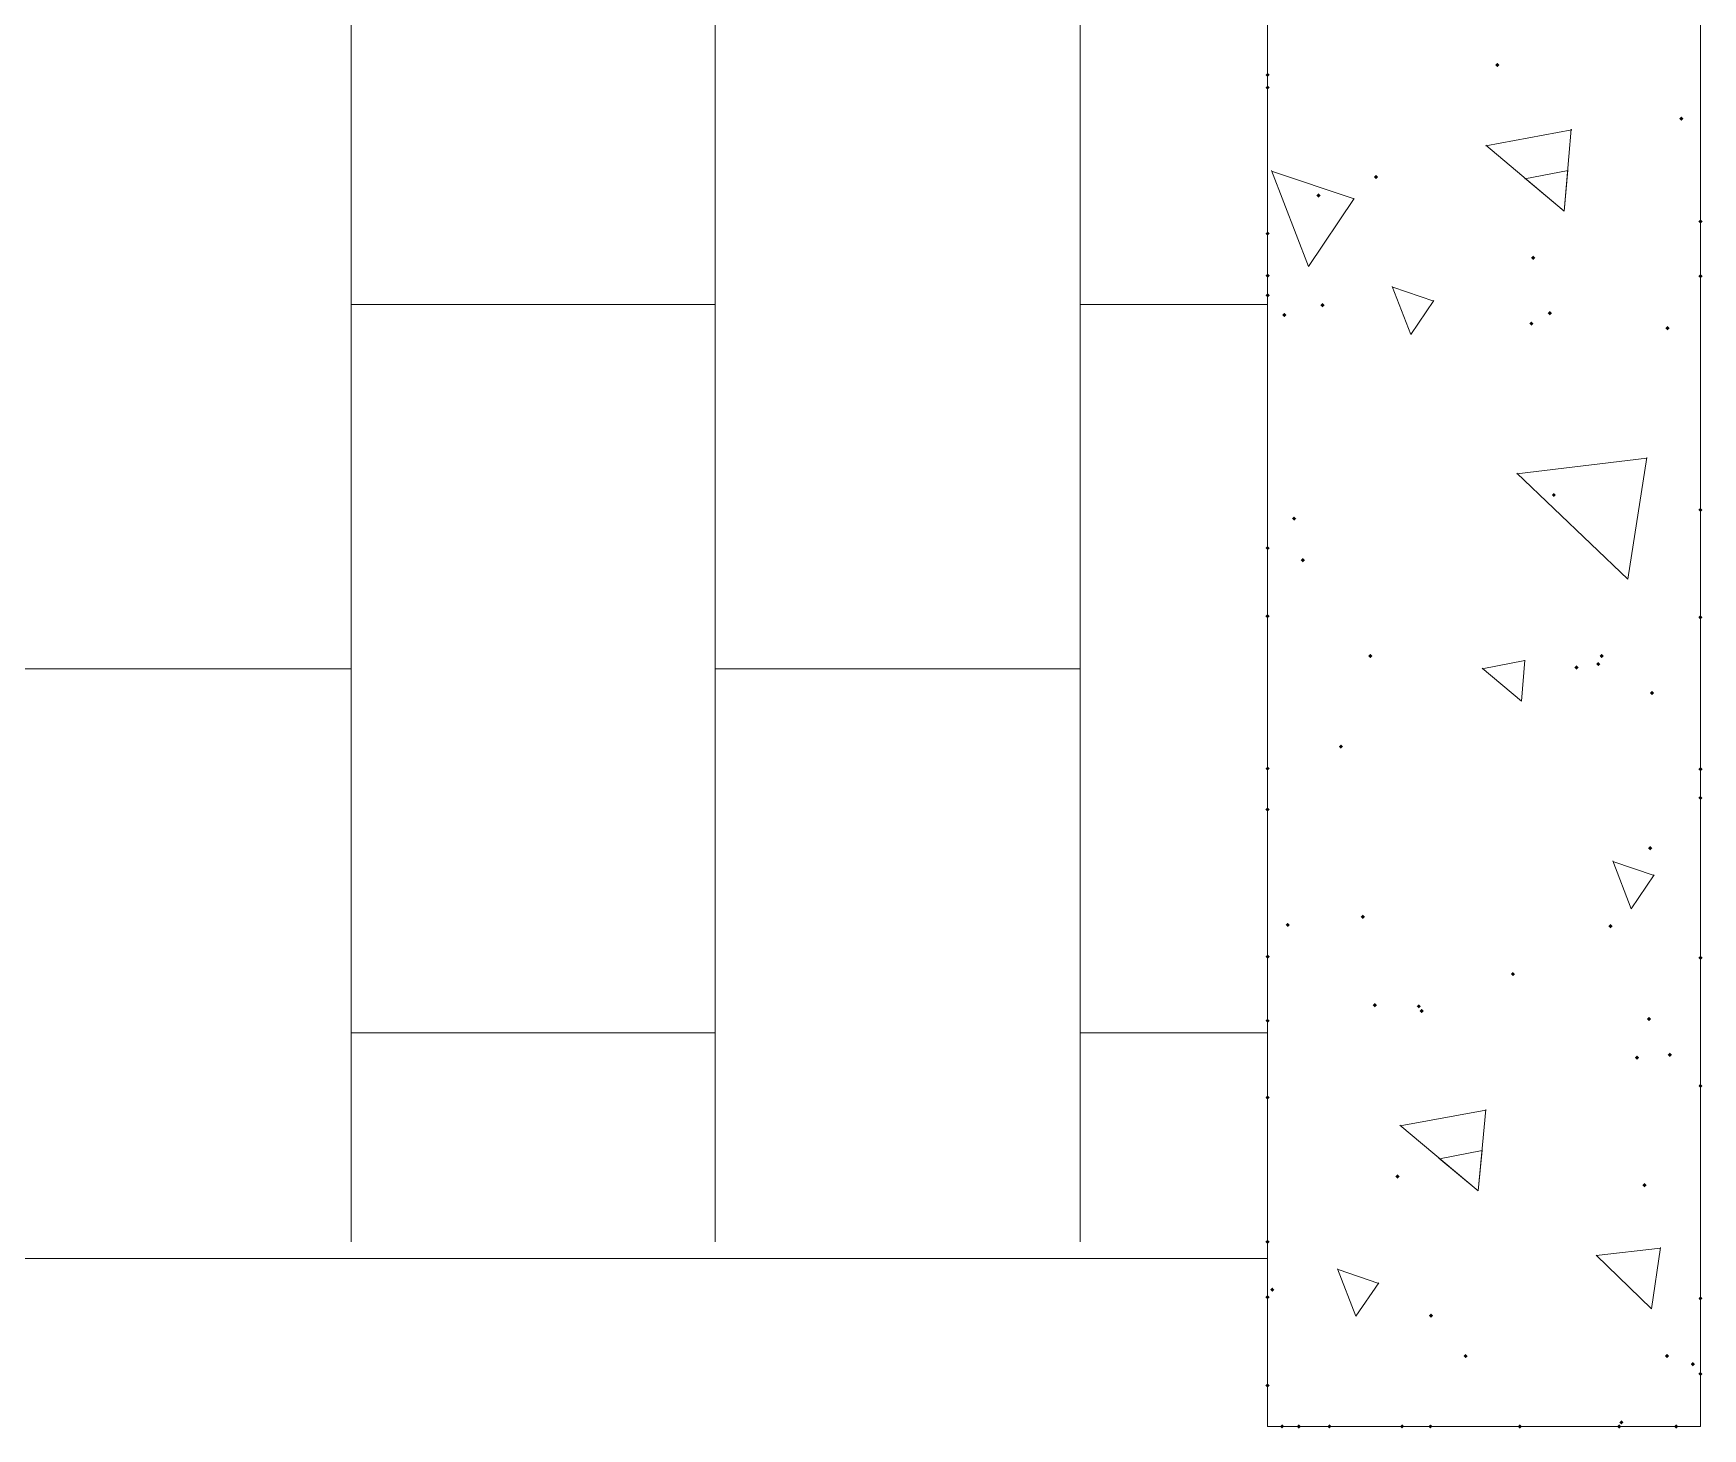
# Model space of a CAD drawing. Header units: millimetres. Extents: x 568 to 57335, y 85 to 28579.
# Drawn here: x 57072.93 to 57094.9, y 28244.74 to 28263.11 of the extents above; entities that cross this region are included whole.
import ezdxf

# ---------------------------------------------------------------- set-up
doc = ezdxf.new("R2010")
doc.units = ezdxf.units.MM

msp = doc.modelspace()

# ---------------------------------------------------------------- hatches: boundary and pattern name
h = msp.add_hatch(color=0)
h.dxf.hatch_style = 2
h.paths.add_polyline_path([(57092.199, 28262.664), (57092.171, 28262.692), (57092.199, 28262.721), (57092.227, 28262.692)])
h = msp.add_hatch(color=0)
h.dxf.hatch_style = 2
h.paths.add_polyline_path([(57089.175, 28262.535), (57089.147, 28262.563), (57089.175, 28262.591), (57089.203, 28262.563)])
h = msp.add_hatch(color=0)
h.dxf.hatch_style = 2
h.paths.add_polyline_path([(57089.175, 28262.535), (57089.147, 28262.563), (57089.175, 28262.591), (57089.203, 28262.563)])
h = msp.add_hatch(color=0)
h.dxf.hatch_style = 2
h.paths.add_polyline_path([(57089.175, 28262.368), (57089.147, 28262.396), (57089.175, 28262.424), (57089.203, 28262.396)])
h = msp.add_hatch(color=0)
h.dxf.hatch_style = 2
h.paths.add_polyline_path([(57089.175, 28262.368), (57089.147, 28262.396), (57089.175, 28262.424), (57089.203, 28262.396)])
h = msp.add_hatch(color=0)
h.dxf.hatch_style = 2
h.paths.add_polyline_path([(57094.622, 28261.958), (57094.594, 28261.986), (57094.622, 28262.014), (57094.65, 28261.986)])
h = msp.add_hatch(color=0)
h.dxf.hatch_style = 2
h.paths.add_polyline_path([(57090.603, 28261.19), (57090.575, 28261.218), (57090.603, 28261.247), (57090.631, 28261.218)])
h = msp.add_hatch(color=0)
h.dxf.hatch_style = 2
h.paths.add_polyline_path([(57089.844, 28260.947), (57089.815, 28260.975), (57089.844, 28261.003), (57089.872, 28260.975)])
h = msp.add_hatch(color=0)
h.dxf.hatch_style = 2
h.paths.add_polyline_path([(57094.873, 28260.605), (57094.845, 28260.633), (57094.873, 28260.662), (57094.901, 28260.633)])
h = msp.add_hatch(color=0)
h.dxf.hatch_style = 2
h.paths.add_polyline_path([(57094.873, 28260.605), (57094.845, 28260.633), (57094.873, 28260.662), (57094.901, 28260.633)])
h = msp.add_hatch(color=0)
h.dxf.hatch_style = 2
h.paths.add_polyline_path([(57089.175, 28260.446), (57089.147, 28260.474), (57089.175, 28260.502), (57089.203, 28260.474)])
h = msp.add_hatch(color=0)
h.dxf.hatch_style = 2
h.paths.add_polyline_path([(57089.175, 28260.446), (57089.147, 28260.474), (57089.175, 28260.502), (57089.203, 28260.474)])
h = msp.add_hatch(color=0)
h.dxf.hatch_style = 2
h.paths.add_polyline_path([(57089.175, 28260.446), (57089.147, 28260.474), (57089.175, 28260.502), (57089.203, 28260.474)])
h = msp.add_hatch(color=0)
h.dxf.hatch_style = 2
h.paths.add_polyline_path([(57089.175, 28260.446), (57089.147, 28260.474), (57089.175, 28260.502), (57089.203, 28260.474)])
h = msp.add_hatch(color=0)
h.dxf.hatch_style = 2
h.paths.add_polyline_path([(57092.67, 28260.127), (57092.642, 28260.155), (57092.67, 28260.183), (57092.698, 28260.155)])
h = msp.add_hatch(color=0)
h.dxf.hatch_style = 2
h.paths.add_polyline_path([(57089.175, 28259.891), (57089.147, 28259.919), (57089.175, 28259.947), (57089.203, 28259.919)])
h = msp.add_hatch(color=0)
h.dxf.hatch_style = 2
h.paths.add_polyline_path([(57089.175, 28259.891), (57089.147, 28259.919), (57089.175, 28259.947), (57089.203, 28259.919)])
h = msp.add_hatch(color=0)
h.dxf.hatch_style = 2
h.paths.add_polyline_path([(57094.873, 28259.884), (57094.845, 28259.912), (57094.873, 28259.94), (57094.901, 28259.912)])
h = msp.add_hatch(color=0)
h.dxf.hatch_style = 2
h.paths.add_polyline_path([(57094.873, 28259.884), (57094.845, 28259.912), (57094.873, 28259.94), (57094.901, 28259.912)])
h = msp.add_hatch(color=0)
h.dxf.hatch_style = 2
h.paths.add_polyline_path([(57089.175, 28259.633), (57089.147, 28259.661), (57089.175, 28259.689), (57089.203, 28259.661)])
h = msp.add_hatch(color=0)
h.dxf.hatch_style = 2
h.paths.add_polyline_path([(57089.395, 28259.375), (57089.367, 28259.403), (57089.395, 28259.431), (57089.423, 28259.403)])
h = msp.add_hatch(color=0)
h.dxf.hatch_style = 2
h.paths.add_polyline_path([(57089.897, 28259.504), (57089.869, 28259.532), (57089.897, 28259.56), (57089.925, 28259.532)])
h = msp.add_hatch(color=0)
h.dxf.hatch_style = 2
h.paths.add_polyline_path([(57089.897, 28259.504), (57089.869, 28259.532), (57089.897, 28259.56), (57089.925, 28259.532)])
h = msp.add_hatch(color=0)
h.dxf.hatch_style = 2
h.paths.add_polyline_path([(57092.89, 28259.397), (57092.862, 28259.425), (57092.89, 28259.454), (57092.918, 28259.425)])
h = msp.add_hatch(color=0)
h.dxf.hatch_style = 2
h.paths.add_polyline_path([(57092.647, 28259.261), (57092.619, 28259.289), (57092.647, 28259.317), (57092.675, 28259.289)])
h = msp.add_hatch(color=0)
h.dxf.hatch_style = 2
h.paths.add_polyline_path([(57094.44, 28259.2), (57094.412, 28259.228), (57094.44, 28259.256), (57094.468, 28259.228)])
h = msp.add_hatch(color=0)
h.dxf.hatch_style = 2
h.paths.add_polyline_path([(57092.943, 28257.004), (57092.915, 28257.032), (57092.943, 28257.06), (57092.971, 28257.032)])
h = msp.add_hatch(color=0)
h.dxf.hatch_style = 2
h.paths.add_polyline_path([(57089.524, 28256.693), (57089.496, 28256.721), (57089.524, 28256.749), (57089.553, 28256.721)])
h = msp.add_hatch(color=0)
h.dxf.hatch_style = 2
h.paths.add_polyline_path([(57094.873, 28256.807), (57094.845, 28256.835), (57094.873, 28256.863), (57094.901, 28256.835)])
h = msp.add_hatch(color=0)
h.dxf.hatch_style = 2
h.paths.add_polyline_path([(57094.873, 28256.807), (57094.845, 28256.835), (57094.873, 28256.863), (57094.901, 28256.835)])
h = msp.add_hatch(color=0)
h.dxf.hatch_style = 2
h.paths.add_polyline_path([(57094.873, 28256.807), (57094.845, 28256.835), (57094.873, 28256.863), (57094.901, 28256.835)])
h = msp.add_hatch(color=0)
h.dxf.hatch_style = 2
h.paths.add_polyline_path([(57089.175, 28256.305), (57089.147, 28256.333), (57089.175, 28256.361), (57089.203, 28256.333)])
h = msp.add_hatch(color=0)
h.dxf.hatch_style = 2
h.paths.add_polyline_path([(57089.638, 28256.146), (57089.61, 28256.174), (57089.638, 28256.202), (57089.667, 28256.174)])
h = msp.add_hatch(color=0)
h.dxf.hatch_style = 2
h.paths.add_polyline_path([(57089.175, 28255.409), (57089.147, 28255.437), (57089.175, 28255.465), (57089.203, 28255.437)])
h = msp.add_hatch(color=0)
h.dxf.hatch_style = 2
h.paths.add_polyline_path([(57089.175, 28255.409), (57089.147, 28255.437), (57089.175, 28255.465), (57089.203, 28255.437)])
h = msp.add_hatch(color=0)
h.dxf.hatch_style = 2
h.paths.add_polyline_path([(57094.873, 28255.393), (57094.845, 28255.422), (57094.873, 28255.45), (57094.901, 28255.422)])
h = msp.add_hatch(color=0)
h.dxf.hatch_style = 2
h.paths.add_polyline_path([(57094.873, 28255.393), (57094.845, 28255.422), (57094.873, 28255.45), (57094.901, 28255.422)])
h = msp.add_hatch(color=0)
h.dxf.hatch_style = 2
h.paths.add_polyline_path([(57090.527, 28254.884), (57090.499, 28254.913), (57090.527, 28254.941), (57090.555, 28254.913)])
h = msp.add_hatch(color=0)
h.dxf.hatch_style = 2
h.paths.add_polyline_path([(57093.24, 28254.732), (57093.212, 28254.761), (57093.24, 28254.789), (57093.268, 28254.761)])
h = msp.add_hatch(color=0)
h.dxf.hatch_style = 2
h.paths.add_polyline_path([(57093.528, 28254.778), (57093.5, 28254.806), (57093.528, 28254.834), (57093.556, 28254.806)])
h = msp.add_hatch(color=0)
h.dxf.hatch_style = 2
h.paths.add_polyline_path([(57093.574, 28254.884), (57093.546, 28254.913), (57093.574, 28254.941), (57093.602, 28254.913)])
h = msp.add_hatch(color=0)
h.dxf.hatch_style = 2
h.paths.add_polyline_path([(57094.235, 28254.398), (57094.207, 28254.426), (57094.235, 28254.454), (57094.263, 28254.426)])
h = msp.add_hatch(color=0)
h.dxf.hatch_style = 2
h.paths.add_polyline_path([(57090.14, 28253.692), (57090.112, 28253.72), (57090.14, 28253.748), (57090.168, 28253.72)])
h = msp.add_hatch(color=0)
h.dxf.hatch_style = 2
h.paths.add_polyline_path([(57089.175, 28253.403), (57089.147, 28253.431), (57089.175, 28253.459), (57089.203, 28253.431)])
h = msp.add_hatch(color=0)
h.dxf.hatch_style = 2
h.paths.add_polyline_path([(57089.175, 28253.403), (57089.147, 28253.431), (57089.175, 28253.459), (57089.203, 28253.431)])
h = msp.add_hatch(color=0)
h.dxf.hatch_style = 2
h.paths.add_polyline_path([(57094.873, 28253.395), (57094.845, 28253.423), (57094.873, 28253.452), (57094.901, 28253.423)])
h = msp.add_hatch(color=0)
h.dxf.hatch_style = 2
h.paths.add_polyline_path([(57094.873, 28253.015), (57094.845, 28253.044), (57094.873, 28253.072), (57094.901, 28253.044)])
h = msp.add_hatch(color=0)
h.dxf.hatch_style = 2
h.paths.add_polyline_path([(57094.873, 28253.015), (57094.845, 28253.044), (57094.873, 28253.072), (57094.901, 28253.044)])
h = msp.add_hatch(color=0)
h.dxf.hatch_style = 2
h.paths.add_polyline_path([(57094.873, 28253.015), (57094.845, 28253.044), (57094.873, 28253.072), (57094.901, 28253.044)])
h = msp.add_hatch(color=0)
h.dxf.hatch_style = 2
h.paths.add_polyline_path([(57094.873, 28253.015), (57094.845, 28253.044), (57094.873, 28253.072), (57094.901, 28253.044)])
h = msp.add_hatch(color=0)
h.dxf.hatch_style = 2
h.paths.add_polyline_path([(57094.873, 28253.015), (57094.845, 28253.044), (57094.873, 28253.072), (57094.901, 28253.044)])
h = msp.add_hatch(color=0)
h.dxf.hatch_style = 2
h.paths.add_polyline_path([(57089.175, 28252.864), (57089.147, 28252.892), (57089.175, 28252.92), (57089.203, 28252.892)])
h = msp.add_hatch(color=0)
h.dxf.hatch_style = 2
h.paths.add_polyline_path([(57094.212, 28252.354), (57094.184, 28252.383), (57094.212, 28252.411), (57094.24, 28252.383)])
h = msp.add_hatch(color=0)
h.dxf.hatch_style = 2
h.paths.add_polyline_path([(57090.429, 28251.45), (57090.4, 28251.478), (57090.429, 28251.507), (57090.457, 28251.478)])
h = msp.add_hatch(color=0)
h.dxf.hatch_style = 2
h.paths.add_polyline_path([(57089.441, 28251.344), (57089.413, 28251.372), (57089.441, 28251.4), (57089.469, 28251.372)])
h = msp.add_hatch(color=0)
h.dxf.hatch_style = 2
h.paths.add_polyline_path([(57093.688, 28251.329), (57093.66, 28251.357), (57093.688, 28251.385), (57093.716, 28251.357)])
h = msp.add_hatch(color=0)
h.dxf.hatch_style = 2
h.paths.add_polyline_path([(57089.175, 28250.926), (57089.147, 28250.954), (57089.175, 28250.982), (57089.203, 28250.954)])
h = msp.add_hatch(color=0)
h.dxf.hatch_style = 2
h.paths.add_polyline_path([(57089.175, 28250.926), (57089.147, 28250.954), (57089.175, 28250.982), (57089.203, 28250.954)])
h = msp.add_hatch(color=0)
h.dxf.hatch_style = 2
h.paths.add_polyline_path([(57094.873, 28250.911), (57094.845, 28250.939), (57094.873, 28250.967), (57094.901, 28250.939)])
h = msp.add_hatch(color=0)
h.dxf.hatch_style = 2
h.paths.add_polyline_path([(57094.873, 28250.911), (57094.845, 28250.939), (57094.873, 28250.967), (57094.901, 28250.939)])
h = msp.add_hatch(color=0)
h.dxf.hatch_style = 2
h.paths.add_polyline_path([(57092.404, 28250.698), (57092.376, 28250.726), (57092.404, 28250.754), (57092.432, 28250.726)])
h = msp.add_hatch(color=0)
h.dxf.hatch_style = 2
h.paths.add_polyline_path([(57090.588, 28250.288), (57090.56, 28250.316), (57090.588, 28250.344), (57090.616, 28250.316)])
h = msp.add_hatch(color=0)
h.dxf.hatch_style = 2
h.paths.add_polyline_path([(57089.175, 28250.083), (57089.147, 28250.111), (57089.175, 28250.139), (57089.203, 28250.111)])
h = msp.add_hatch(color=0)
h.dxf.hatch_style = 2
h.paths.add_polyline_path([(57091.166, 28250.273), (57091.137, 28250.301), (57091.166, 28250.329), (57091.194, 28250.301)])
h = msp.add_hatch(color=0)
h.dxf.hatch_style = 2
h.paths.add_polyline_path([(57091.204, 28250.212), (57091.175, 28250.24), (57091.204, 28250.268), (57091.232, 28250.24)])
h = msp.add_hatch(color=0)
h.dxf.hatch_style = 2
h.paths.add_polyline_path([(57094.197, 28250.106), (57094.169, 28250.134), (57094.197, 28250.162), (57094.225, 28250.134)])
h = msp.add_hatch(color=0)
h.dxf.hatch_style = 2
h.paths.add_polyline_path([(57094.47, 28249.635), (57094.442, 28249.663), (57094.47, 28249.691), (57094.499, 28249.663)])
h = msp.add_hatch(color=0)
h.dxf.hatch_style = 2
h.paths.add_polyline_path([(57094.037, 28249.597), (57094.009, 28249.625), (57094.037, 28249.653), (57094.065, 28249.625)])
h = msp.add_hatch(color=0)
h.dxf.hatch_style = 2
h.paths.add_polyline_path([(57094.873, 28249.224), (57094.845, 28249.252), (57094.873, 28249.281), (57094.901, 28249.252)])
h = msp.add_hatch(color=0)
h.dxf.hatch_style = 2
h.paths.add_polyline_path([(57089.175, 28249.072), (57089.147, 28249.1), (57089.175, 28249.129), (57089.203, 28249.1)])
h = msp.add_hatch(color=0)
h.dxf.hatch_style = 2
h.paths.add_polyline_path([(57089.175, 28249.072), (57089.147, 28249.1), (57089.175, 28249.129), (57089.203, 28249.1)])
h = msp.add_hatch(color=0)
h.dxf.hatch_style = 2
h.paths.add_polyline_path([(57090.884, 28248.031), (57090.856, 28248.06), (57090.884, 28248.088), (57090.913, 28248.06)])
h = msp.add_hatch(color=0)
h.dxf.hatch_style = 2
h.paths.add_polyline_path([(57094.136, 28247.918), (57094.108, 28247.946), (57094.136, 28247.974), (57094.164, 28247.946)])
h = msp.add_hatch(color=0)
h.dxf.hatch_style = 2
h.paths.add_polyline_path([(57094.136, 28247.918), (57094.108, 28247.946), (57094.136, 28247.974), (57094.164, 28247.946)])
h = msp.add_hatch(color=0)
h.dxf.hatch_style = 2
h.paths.add_polyline_path([(57089.175, 28247.173), (57089.147, 28247.201), (57089.175, 28247.229), (57089.203, 28247.201)])
h = msp.add_hatch(color=0)
h.dxf.hatch_style = 2
h.paths.add_polyline_path([(57089.236, 28246.542), (57089.208, 28246.57), (57089.236, 28246.599), (57089.264, 28246.57)])
h = msp.add_hatch(color=0)
h.dxf.hatch_style = 2
h.paths.add_polyline_path([(57089.175, 28246.444), (57089.147, 28246.472), (57089.175, 28246.5), (57089.203, 28246.472)])
h = msp.add_hatch(color=0)
h.dxf.hatch_style = 2
h.paths.add_polyline_path([(57089.175, 28246.444), (57089.147, 28246.472), (57089.175, 28246.5), (57089.203, 28246.472)])
h = msp.add_hatch(color=0)
h.dxf.hatch_style = 2
h.paths.add_polyline_path([(57094.873, 28246.428), (57094.845, 28246.457), (57094.873, 28246.485), (57094.901, 28246.457)])
h = msp.add_hatch(color=0)
h.dxf.hatch_style = 2
h.paths.add_polyline_path([(57094.873, 28246.428), (57094.845, 28246.457), (57094.873, 28246.485), (57094.901, 28246.457)])
h = msp.add_hatch(color=0)
h.dxf.hatch_style = 2
h.paths.add_polyline_path([(57091.325, 28246.2), (57091.297, 28246.229), (57091.325, 28246.257), (57091.353, 28246.229)])
h = msp.add_hatch(color=0)
h.dxf.hatch_style = 2
h.paths.add_polyline_path([(57091.781, 28245.669), (57091.753, 28245.697), (57091.781, 28245.725), (57091.809, 28245.697)])
h = msp.add_hatch(color=0)
h.dxf.hatch_style = 2
h.paths.add_polyline_path([(57094.432, 28245.669), (57094.404, 28245.697), (57094.432, 28245.725), (57094.461, 28245.697)])
h = msp.add_hatch(color=0)
h.dxf.hatch_style = 2
h.paths.add_polyline_path([(57094.774, 28245.562), (57094.746, 28245.59), (57094.774, 28245.619), (57094.802, 28245.59)])
h = msp.add_hatch(color=0)
h.dxf.hatch_style = 2
h.paths.add_polyline_path([(57089.175, 28245.281), (57089.147, 28245.309), (57089.175, 28245.337), (57089.203, 28245.309)])
h = msp.add_hatch(color=0)
h.dxf.hatch_style = 2
h.paths.add_polyline_path([(57094.873, 28245.433), (57094.845, 28245.461), (57094.873, 28245.489), (57094.901, 28245.461)])
h = msp.add_hatch(color=0)
h.dxf.hatch_style = 2
h.paths.add_polyline_path([(57094.873, 28245.433), (57094.845, 28245.461), (57094.873, 28245.489), (57094.901, 28245.461)])
h = msp.add_hatch(color=0)
h.dxf.hatch_style = 2
h.paths.add_polyline_path([(57094.873, 28245.433), (57094.845, 28245.461), (57094.873, 28245.489), (57094.901, 28245.461)])
h = msp.add_hatch(color=0)
h.dxf.hatch_style = 2
h.paths.add_polyline_path([(57094.873, 28245.433), (57094.845, 28245.461), (57094.873, 28245.489), (57094.901, 28245.461)])
h = msp.add_hatch(color=0)
h.dxf.hatch_style = 2
h.paths.add_polyline_path([(57094.873, 28245.433), (57094.845, 28245.461), (57094.873, 28245.489), (57094.901, 28245.461)])
h = msp.add_hatch(color=0)
h.dxf.hatch_style = 2
h.paths.add_polyline_path([(57093.832, 28244.795), (57093.804, 28244.823), (57093.832, 28244.851), (57093.86, 28244.823)])
h = msp.add_hatch(color=0)
h.dxf.hatch_style = 2
h.paths.add_polyline_path([(57089.365, 28244.742), (57089.337, 28244.77), (57089.365, 28244.798), (57089.393, 28244.77)])
h = msp.add_hatch(color=0)
h.dxf.hatch_style = 2
h.paths.add_polyline_path([(57089.365, 28244.742), (57089.337, 28244.77), (57089.365, 28244.798), (57089.393, 28244.77)])
h = msp.add_hatch(color=0)
h.dxf.hatch_style = 2
h.paths.add_polyline_path([(57089.585, 28244.742), (57089.557, 28244.77), (57089.585, 28244.798), (57089.613, 28244.77)])
h = msp.add_hatch(color=0)
h.dxf.hatch_style = 2
h.paths.add_polyline_path([(57089.585, 28244.742), (57089.557, 28244.77), (57089.585, 28244.798), (57089.613, 28244.77)])
h = msp.add_hatch(color=0)
h.dxf.hatch_style = 2
h.paths.add_polyline_path([(57089.585, 28244.742), (57089.557, 28244.77), (57089.585, 28244.798), (57089.613, 28244.77)])
h = msp.add_hatch(color=0)
h.dxf.hatch_style = 2
h.paths.add_polyline_path([(57089.585, 28244.742), (57089.557, 28244.77), (57089.585, 28244.798), (57089.613, 28244.77)])
h = msp.add_hatch(color=0)
h.dxf.hatch_style = 2
h.paths.add_polyline_path([(57089.585, 28244.742), (57089.557, 28244.77), (57089.585, 28244.798), (57089.613, 28244.77)])
h = msp.add_hatch(color=0)
h.dxf.hatch_style = 2
h.paths.add_polyline_path([(57089.988, 28244.742), (57089.96, 28244.77), (57089.988, 28244.798), (57090.016, 28244.77)])
h = msp.add_hatch(color=0)
h.dxf.hatch_style = 2
h.paths.add_polyline_path([(57090.945, 28244.742), (57090.917, 28244.77), (57090.945, 28244.798), (57090.973, 28244.77)])
h = msp.add_hatch(color=0)
h.dxf.hatch_style = 2
h.paths.add_polyline_path([(57090.945, 28244.742), (57090.917, 28244.77), (57090.945, 28244.798), (57090.973, 28244.77)])
h = msp.add_hatch(color=0)
h.dxf.hatch_style = 2
h.paths.add_polyline_path([(57090.945, 28244.742), (57090.917, 28244.77), (57090.945, 28244.798), (57090.973, 28244.77)])
h = msp.add_hatch(color=0)
h.dxf.hatch_style = 2
h.paths.add_polyline_path([(57091.317, 28244.742), (57091.289, 28244.77), (57091.317, 28244.798), (57091.346, 28244.77)])
h = msp.add_hatch(color=0)
h.dxf.hatch_style = 2
h.paths.add_polyline_path([(57091.317, 28244.742), (57091.289, 28244.77), (57091.317, 28244.798), (57091.346, 28244.77)])
h = msp.add_hatch(color=0)
h.dxf.hatch_style = 2
h.paths.add_polyline_path([(57092.495, 28244.742), (57092.467, 28244.77), (57092.495, 28244.798), (57092.523, 28244.77)])
h = msp.add_hatch(color=0)
h.dxf.hatch_style = 2
h.paths.add_polyline_path([(57092.495, 28244.742), (57092.467, 28244.77), (57092.495, 28244.798), (57092.523, 28244.77)])
h = msp.add_hatch(color=0)
h.dxf.hatch_style = 2
h.paths.add_polyline_path([(57092.495, 28244.742), (57092.467, 28244.77), (57092.495, 28244.798), (57092.523, 28244.77)])
h = msp.add_hatch(color=0)
h.dxf.hatch_style = 2
h.paths.add_polyline_path([(57093.802, 28244.742), (57093.774, 28244.77), (57093.802, 28244.798), (57093.83, 28244.77)])
h = msp.add_hatch(color=0)
h.dxf.hatch_style = 2
h.paths.add_polyline_path([(57093.802, 28244.742), (57093.774, 28244.77), (57093.802, 28244.798), (57093.83, 28244.77)])
h = msp.add_hatch(color=0)
h.dxf.hatch_style = 2
h.paths.add_polyline_path([(57093.802, 28244.742), (57093.774, 28244.77), (57093.802, 28244.798), (57093.83, 28244.77)])
h = msp.add_hatch(color=0)
h.dxf.hatch_style = 2
h.paths.add_polyline_path([(57094.554, 28244.742), (57094.526, 28244.77), (57094.554, 28244.798), (57094.582, 28244.77)])
h = msp.add_hatch(color=0)
h.dxf.hatch_style = 2
h.paths.add_polyline_path([(57094.554, 28244.742), (57094.526, 28244.77), (57094.554, 28244.798), (57094.582, 28244.77)])
h = msp.add_hatch(color=0)
h.dxf.hatch_style = 2
h.paths.add_polyline_path([(57094.554, 28244.742), (57094.526, 28244.77), (57094.554, 28244.798), (57094.582, 28244.77)])
h = msp.add_hatch(color=0)
h.dxf.hatch_style = 2
h.paths.add_polyline_path([(57094.554, 28244.742), (57094.526, 28244.77), (57094.554, 28244.798), (57094.582, 28244.77)])
h = msp.add_hatch(color=0)
h.dxf.hatch_style = 2
h.paths.add_polyline_path([(57094.554, 28244.742), (57094.526, 28244.77), (57094.554, 28244.798), (57094.582, 28244.77)])

# ---------------------------------------------------------------- linework, layer by layer
at = {"color": 0, "lineweight": 0}
msp.add_lwpolyline([(57089.175, 28244.77), (57089.175, 28333.615), (57094.873, 28333.615), (57094.873, 28244.77)], close=True, dxfattribs=at)
for points in [[(57077.11, 28247.201), (57077.11, 28268.786)], [(57081.904, 28247.201), (57081.904, 28268.786)], [(57086.706, 28247.201), (57086.706, 28268.786)], [(57093.179, 28261.841), (57092.047, 28261.629)], [(57093.08, 28260.77), (57093.171, 28261.849)], [(57093.08, 28260.77), (57092.047, 28261.636)], [(57089.714, 28260.041), (57089.228, 28261.302)], [(57090.315, 28260.93), (57089.228, 28261.294)], [(57093.133, 28261.302), (57092.563, 28261.196)], [(57093.08, 28260.77), (57092.563, 28261.203)], [(57093.08, 28260.77), (57093.126, 28261.31)], [(57089.714, 28260.041), (57090.315, 28260.937)], [(57091.059, 28259.144), (57090.816, 28259.775)], [(57091.363, 28259.585), (57090.824, 28259.767)], [(57091.059, 28259.144), (57091.363, 28259.593)], [(57081.904, 28259.539), (57077.11, 28259.539)], [(57089.175, 28259.539), (57086.706, 28259.539)], [(57094.167, 28257.518), (57092.457, 28257.313)], [(57093.916, 28255.923), (57094.167, 28257.526)], [(57093.916, 28255.923), (57092.457, 28257.321)], [(57077.11, 28254.745), (57072.316, 28254.745)], [(57086.706, 28254.745), (57081.904, 28254.745)], [(57092.563, 28254.852), (57092.001, 28254.745)], [(57092.518, 28254.32), (57092.001, 28254.753)], [(57092.518, 28254.32), (57092.563, 28254.859)], [(57093.961, 28251.585), (57093.718, 28252.215)], [(57094.265, 28252.025), (57093.718, 28252.208)], [(57093.961, 28251.585), (57094.265, 28252.033)], [(57081.904, 28249.951), (57077.11, 28249.951)], [(57089.175, 28249.951), (57086.706, 28249.951)], [(57092.047, 28248.933), (57090.922, 28248.728)], [(57091.948, 28247.87), (57092.047, 28248.941)], [(57091.948, 28247.87), (57090.915, 28248.736)], [(57092.001, 28248.401), (57091.439, 28248.295)], [(57091.948, 28247.87), (57092.001, 28248.409)], [(57091.948, 28247.87), (57091.431, 28248.303)], [(57094.349, 28247.118), (57093.498, 28247.019)], [(57094.227, 28246.32), (57094.349, 28247.125)], [(57038.796, 28246.981), (57089.175, 28246.981)], [(57090.337, 28246.221), (57090.094, 28246.844)], [(57090.641, 28246.654), (57090.102, 28246.836)], [(57094.227, 28246.32), (57093.498, 28247.026)], [(57090.337, 28246.221), (57090.641, 28246.662)]]:
    msp.add_lwpolyline(points, dxfattribs=at)

doc.saveas('drawing.dxf')
